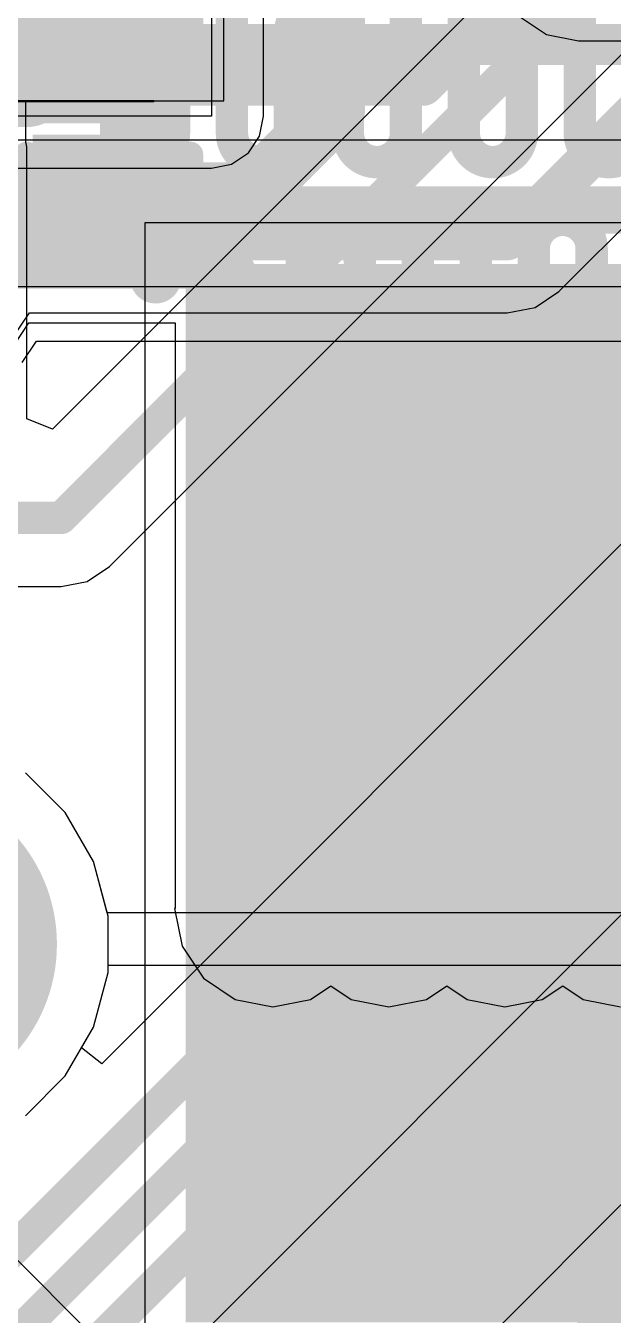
# Model space of a CAD drawing. Header units: inches. Extents: x 0 to 208, y 0 to 213.
# Drawn here: x 4.5547 to 4.6695, y 2.9167 to 3.1686 of the extents above; entities that cross this region are included whole.
import ezdxf

# ---------------------------------------------------------------- set-up
doc = ezdxf.new("R2010")
doc.units = ezdxf.units.IN
doc.header["$MEASUREMENT"] = 0
for name, color, linetype in [('Bottom Layer', 5, 'Continuous'), ('Bottom Overlay', 54, 'Continuous'), ('Bottom Paste', 16, 'Continuous'), ('Bottom Solder', 6, 'Continuous'), ('L2_GND1', 16, 'Continuous'), ('L3_SIG1', 76, 'Continuous'), ('L4_PWR', 90, 'Continuous'), ('L5_GND2', 156, 'Continuous'), ('L6_SIG2', 130, 'Continuous'), ('L7_GND3', 216, 'Continuous'), ('Pad Holes', 156, 'Continuous'), ('Top Layer', 1, 'Continuous'), ('Top Overlay', 2, 'Continuous'), ('Top Paste', 8, 'Continuous'), ('Top Solder', 216, 'Continuous')]:
    doc.layers.add(name, color=color, linetype=linetype)

# ---------------------------------------------------------------- blocks, each defined once
blk = doc.blocks.new('AS0B826_S78B_7H_8')
at = {"layer": 'Pad Holes'}
h = blk.add_hatch(color=7, dxfattribs=at)
edge = h.paths.add_edge_path()
edge.add_arc((1.61417, 0.86146), 0.03189, 0, 360)
at = {"layer": 'Top Layer'}
blk.add_hatch(color=1, dxfattribs=at).paths.add_polyline_path([(1.67323, 0.99236), (1.79134, 0.99236), (1.79134, 0.78961), (1.67323, 0.78961)])
at = {"layer": 'Top Paste'}
blk.add_hatch(color=8, dxfattribs=at).paths.add_polyline_path([(1.67323, 0.99236), (1.79134, 0.99236), (1.79134, 0.78961), (1.67323, 0.78961)])
at = {"layer": 'Top Solder'}
blk.add_hatch(color=216, dxfattribs=at).paths.add_polyline_path([(1.67123, 0.99436), (1.79334, 0.99436), (1.79334, 0.78761), (1.67123, 0.78761)])
at = {"layer": 'Top Overlay'}
for points in [[(1.58095, 1.02682, 0.01, 0.01, 0), (1.66535, 1.02682, 0.01, 0.01, 0)], [(1.66535, 0.99162, 0.01, 0.01, 0), (1.66535, 1.02682, 0.01, 0.01, 0)], [(1.63529, 1.02614, 0.0005, 0.0005, 0), (1.66489, 1.02614, 0.0005, 0.0005, 0)]]:
    blk.add_lwpolyline(points, format="xyseb", dxfattribs=at)
for points in [[(1.66285, 1.02682, 0.005, 0.005, 1), (1.66785, 1.02682, 0.005, 0.005, 1)], [(1.66285, 1.02682, 0.005, 0.005, 1), (1.66785, 1.02682, 0.005, 0.005, 1)], [(1.66476, 1.02614, 0.00025, 0.00025, 1), (1.66501, 1.02614, 0.00025, 0.00025, 1)], [(1.66285, 0.99162, 0.005, 0.005, 1), (1.66785, 0.99162, 0.005, 0.005, 1)]]:
    blk.add_lwpolyline(points, format="xyseb", close=True, dxfattribs=at)
blk = doc.blocks.new('CAP_0402_B_589')
at = {"layer": 'Bottom Layer'}
for points in [[(-0.0095, 0.0125), (-0.0095, -0.0125), (-0.0275, -0.0125), (-0.0275, 0.0125)], [(0.0275, 0.0125), (0.0275, -0.0125), (0.0095, -0.0125), (0.0095, 0.0125)]]:
    blk.add_hatch(color=5, dxfattribs=at).paths.add_polyline_path(points)
at = {"layer": 'Bottom Paste'}
for points in [[(-0.0095, 0.0125), (-0.0095, -0.0125), (-0.0275, -0.0125), (-0.0275, 0.0125)], [(0.0275, 0.0125), (0.0275, -0.0125), (0.0095, -0.0125), (0.0095, 0.0125)]]:
    blk.add_hatch(color=16, dxfattribs=at).paths.add_polyline_path(points)
at = {"layer": 'Bottom Solder'}
for points in [[(-0.00714, 0.01486), (-0.00714, -0.01486), (-0.02986, -0.01486), (-0.02986, 0.01486)], [(0.02986, 0.01486), (0.02986, -0.01486), (0.00714, -0.01486), (0.00714, 0.01486)]]:
    blk.add_hatch(color=6, dxfattribs=at).paths.add_polyline_path(points)
at = {"layer": 'Bottom Overlay'}
for points in [[(-0.031, 0.016, 0.005, 0.005, 0), (-0.011, 0.016, 0.005, 0.005, 0)], [(-0.031, 0.016, 0.005, 0.005, 0), (-0.031, -0.016, 0.005, 0.005, 0)], [(0.011, 0.016, 0.005, 0.005, 0), (0.031, 0.016, 0.005, 0.005, 0)], [(0.031, 0.016, 0.005, 0.005, 0), (0.031, -0.016, 0.005, 0.005, 0)], [(-0.031, -0.016, 0.005, 0.005, 0), (-0.011, -0.016, 0.005, 0.005, 0)], [(0.011, -0.016, 0.005, 0.005, 0), (0.031, -0.016, 0.005, 0.005, 0)]]:
    blk.add_lwpolyline(points, format="xyseb", dxfattribs=at)
for points in [[(-0.03225, 0.016, 0.0025, 0.0025, 1), (-0.02975, 0.016, 0.0025, 0.0025, 1)], [(-0.03225, 0.016, 0.0025, 0.0025, 1), (-0.02975, 0.016, 0.0025, 0.0025, 1)], [(-0.01225, 0.016, 0.0025, 0.0025, 1), (-0.00975, 0.016, 0.0025, 0.0025, 1)], [(0.00975, 0.016, 0.0025, 0.0025, 1), (0.01225, 0.016, 0.0025, 0.0025, 1)], [(0.02975, 0.016, 0.0025, 0.0025, 1), (0.03225, 0.016, 0.0025, 0.0025, 1)], [(0.02975, 0.016, 0.0025, 0.0025, 1), (0.03225, 0.016, 0.0025, 0.0025, 1)], [(-0.03225, -0.016, 0.0025, 0.0025, 1), (-0.02975, -0.016, 0.0025, 0.0025, 1)], [(-0.03225, -0.016, 0.0025, 0.0025, 1), (-0.02975, -0.016, 0.0025, 0.0025, 1)], [(-0.01225, -0.016, 0.0025, 0.0025, 1), (-0.00975, -0.016, 0.0025, 0.0025, 1)], [(0.00975, -0.016, 0.0025, 0.0025, 1), (0.01225, -0.016, 0.0025, 0.0025, 1)], [(0.02975, -0.016, 0.0025, 0.0025, 1), (0.03225, -0.016, 0.0025, 0.0025, 1)], [(0.02975, -0.016, 0.0025, 0.0025, 1), (0.03225, -0.016, 0.0025, 0.0025, 1)]]:
    blk.add_lwpolyline(points, format="xyseb", close=True, dxfattribs=at)

msp = doc.modelspace()

# ---------------------------------------------------------------- linework, layer by layer
at = {"layer": 'Bottom Layer'}
for p, q in [((4.67494, 3.20483), (4.55992, 3.08981)), ((4.57109, 3.06301), (4.71089, 3.20281)), ((4.59339, 3.15399), (4.59339, 3.19199)), ((4.55473, 3.14598), (4.55473, 3.15399)), ((4.55473, 3.15399), (4.59339, 3.15399)), ((4.55492, 3.14499), (4.55473, 3.14598)), ((4.55492, 3.09188), (4.55492, 3.14499)), ((4.55992, 3.08981), (4.55492, 3.09188)), ((4.56673, 3.0601), (4.57109, 3.06301)), ((4.51752, 3.05908), (4.5616, 3.05908)), ((4.5616, 3.05908), (4.56673, 3.0601)), ((4.56243, 3.01493), (4.55463, 3.02273)), ((4.56795, 3.00538), (4.56243, 3.01493)), ((4.5708, 2.99473), (4.56795, 3.00538)), ((4.5708, 2.9837), (4.5708, 2.99473)), ((4.56795, 2.97304), (4.5708, 2.9837)), ((4.56243, 2.96349), (4.56795, 2.97304)), ((4.55463, 2.95569), (4.56243, 2.96349))]:
    msp.add_line(p, q, dxfattribs=at)
for points in [[(4.5616, 3.0725, 0.00633, 0.00633, 0), (4.83636, 3.34726, 0.00633, 0.00633, 0)], [(4.615, 3.152, 0.012, 0.012, 0), (4.615, 3.19462, 0.012, 0.012, 0)], [(4.59899, 3.13599, 0.012, 0.012, 0), (4.615, 3.152, 0.012, 0.012, 0)], [(4.57089, 3.13599, 0.012, 0.012, 0), (4.59899, 3.13599, 0.012, 0.012, 0)], [(4.47107, 3.0725, 0.00633, 0.00633, 0), (4.5616, 3.0725, 0.00633, 0.00633, 0)]]:
    msp.add_lwpolyline(points, format="xyseb", dxfattribs=at)
for points in [[(4.612, 3.152, 0.006, 0.006, 1), (4.618, 3.152, 0.006, 0.006, 1)], [(4.612, 3.152, 0.006, 0.006, 1), (4.618, 3.152, 0.006, 0.006, 1)], [(4.56789, 3.13599, 0.006, 0.006, 1), (4.57389, 3.13599, 0.006, 0.006, 1)], [(4.59599, 3.13599, 0.006, 0.006, 1), (4.60199, 3.13599, 0.006, 0.006, 1)], [(4.59599, 3.13599, 0.006, 0.006, 1), (4.60199, 3.13599, 0.006, 0.006, 1)], [(4.56001, 3.0725, 0.00316, 0.00316, 1), (4.56318, 3.0725, 0.00316, 0.00316, 1)], [(4.56001, 3.0725, 0.00316, 0.00316, 1), (4.56318, 3.0725, 0.00316, 0.00316, 1)]]:
    msp.add_lwpolyline(points, format="xyseb", close=True, dxfattribs=at)
at = {"layer": 'L2_GND1'}
for p, q in [((4.78723, 3.18352), (4.56959, 2.96588)), ((4.65891, 3.11673), (4.69488, 3.1527)), ((4.65428, 3.11363), (4.65891, 3.11673)), ((4.64882, 3.11254), (4.65428, 3.11363)), ((4.55207, 3.10754), (4.55541, 3.11254)), ((4.55541, 3.11254), (4.64882, 3.11254)), ((4.64882, 3.11254), (4.64882, 3.11254)), ((4.52993, 2.85385), (4.73638, 3.0603)), ((4.56243, 3.01493), (4.55463, 3.02273)), ((4.56795, 3.00538), (4.56243, 3.01493)), ((4.5708, 2.99473), (4.56795, 3.00538)), ((4.5708, 2.9837), (4.5708, 2.99473)), ((4.56795, 2.97304), (4.5708, 2.9837)), ((4.56559, 2.96895), (4.56795, 2.97304)), ((4.56959, 2.96588), (4.56559, 2.96895))]:
    msp.add_line(p, q, dxfattribs=at)
for points in [[(4.52969, 2.907, 0.00633, 0.00633, 0), (4.90469, 3.282, 0.00633, 0.00633, 0)], [(4.50589, 2.866, 0.00633, 0.00633, 0), (4.90889, 3.269, 0.00633, 0.00633, 0)], [(4.51093, 2.85384, 0.00633, 0.00633, 0), (4.91477, 3.25767, 0.00633, 0.00633, 0)], [(4.63237, 3.157, 0.008, 0.008, 0), (4.64972, 3.17436, 0.008, 0.008, 0)], [(4.64882, 3.12682, 0.008, 0.008, 0), (4.68479, 3.16279, 0.008, 0.008, 0)], [(4.107, 3.157, 0.008, 0.008, 0), (4.63237, 3.157, 0.008, 0.008, 0)], [(3.78987, 3.12682, 0.008, 0.008, 0), (4.64882, 3.12682, 0.008, 0.008, 0)]]:
    msp.add_lwpolyline(points, format="xyseb", dxfattribs=at)
for points in [[(4.63037, 3.157, 0.004, 0.004, 1), (4.63437, 3.157, 0.004, 0.004, 1)], [(4.63037, 3.157, 0.004, 0.004, 1), (4.63437, 3.157, 0.004, 0.004, 1)], [(4.64682, 3.12682, 0.004, 0.004, 1), (4.65082, 3.12682, 0.004, 0.004, 1)], [(4.64682, 3.12682, 0.004, 0.004, 1), (4.65082, 3.12682, 0.004, 0.004, 1)]]:
    msp.add_lwpolyline(points, format="xyseb", close=True, dxfattribs=at)
at = {"layer": 'L3_SIG1'}
for p, q in [((4.591, 3.23598), (4.591, 3.151)), ((4.6012, 3.151), (4.6012, 3.23598)), ((4.591, 3.151), (4.13806, 3.151)), ((4.60042, 3.1471), (4.6012, 3.151)), ((4.59821, 3.14379), (4.60042, 3.1471)), ((4.5949, 3.14158), (4.59821, 3.14379)), ((4.591, 3.1408), (4.5949, 3.14158)), ((4.13806, 3.1408), (4.591, 3.1408)), ((4.56243, 3.01493), (4.55463, 3.02273)), ((4.56795, 3.00538), (4.56243, 3.01493)), ((4.5708, 2.99473), (4.56795, 3.00538)), ((4.5708, 2.9837), (4.5708, 2.99473)), ((4.56795, 2.97304), (4.5708, 2.9837)), ((4.56243, 2.96349), (4.56795, 2.97304)), ((4.55463, 2.95569), (4.56243, 2.96349))]:
    msp.add_line(p, q, dxfattribs=at)
at = {"layer": 'L4_PWR'}
for p, q in [((4.56243, 3.01493), (4.55463, 3.02273)), ((4.56795, 3.00538), (4.56243, 3.01493)), ((4.57064, 2.99535), (4.56795, 3.00538)), ((4.80493, 2.99535), (4.57064, 2.99535)), ((4.5708, 2.9837), (4.5708, 2.98515)), ((4.5708, 2.98515), (4.80493, 2.98515)), ((4.56795, 2.97304), (4.5708, 2.9837)), ((4.56243, 2.96349), (4.56795, 2.97304)), ((4.55463, 2.95569), (4.56243, 2.96349))]:
    msp.add_line(p, q, dxfattribs=at)
at = {"layer": 'L5_GND2'}
for p, q in [((5.26551, 3.14627), (3.736, 3.14627)), ((4.55087, 3.11773), (5.15032, 3.11773)), ((4.56243, 3.01493), (4.55463, 3.02273)), ((4.56795, 3.00538), (4.56243, 3.01493)), ((4.5708, 2.99473), (4.56795, 3.00538)), ((4.5708, 2.9837), (4.5708, 2.99473)), ((4.56795, 2.97304), (4.5708, 2.9837)), ((4.56243, 2.96349), (4.56795, 2.97304)), ((4.55463, 2.95569), (4.56243, 2.96349))]:
    msp.add_line(p, q, dxfattribs=at)
msp.add_lwpolyline([(3.736, 3.132, 0.008, 0.008, 0), (5.34683, 3.132, 0.008, 0.008, 0)], format="xyseb", dxfattribs=at)
at = {"layer": 'L6_SIG2'}
for p, q in [((4.55254, 3.10642), (4.55531, 3.11058)), ((4.55531, 3.11058), (4.58392, 3.11058)), ((4.58392, 3.11058), (4.58392, 2.99617)), ((4.56243, 3.01493), (4.55463, 3.02273)), ((4.56795, 3.00538), (4.56243, 3.01493)), ((4.5708, 2.99473), (4.56795, 3.00538)), ((4.58392, 2.99617), (4.58381, 2.99617)), ((4.58381, 2.99617), (4.58527, 2.98883)), ((4.5708, 2.9837), (4.5708, 2.99473)), ((4.58527, 2.98883), (4.58943, 2.9826)), ((4.56795, 2.97304), (4.5708, 2.9837)), ((4.58943, 2.9826), (4.59566, 2.97843)), ((4.61035, 2.97843), (4.61433, 2.9811)), ((4.61433, 2.9811), (4.61832, 2.97843)), ((4.63301, 2.97843), (4.63699, 2.9811)), ((4.63699, 2.9811), (4.64098, 2.97843)), ((4.65567, 2.97843), (4.65965, 2.9811)), ((4.65965, 2.9811), (4.66364, 2.97843)), ((4.59566, 2.97843), (4.603, 2.97697)), ((4.603, 2.97697), (4.61035, 2.97843)), ((4.61832, 2.97843), (4.62566, 2.97697)), ((4.62566, 2.97697), (4.63301, 2.97843)), ((4.64098, 2.97843), (4.64832, 2.97697)), ((4.64832, 2.97697), (4.65567, 2.97843)), ((4.66364, 2.97843), (4.67098, 2.97697)), ((4.56243, 2.96349), (4.56795, 2.97304)), ((4.55463, 2.95569), (4.56243, 2.96349))]:
    msp.add_line(p, q, dxfattribs=at)
for points in [[(4.56102, 3.15833, 0.00633, 0.00633, 0), (4.56102, 3.17665, 0.00633, 0.00633, 0)], [(4.57235, 3.14766, 0.00633, 0.00633, 0), (4.57235, 3.17665, 0.00633, 0.00633, 0)], [(4.58368, 3.14766, 0.00633, 0.00633, 0), (4.58368, 3.17665, 0.00633, 0.00633, 0)], [(4.59501, 3.14766, 0.00633, 0.00633, 0), (4.59501, 3.17665, 0.00633, 0.00633, 0)], [(4.65166, 3.14766, 0.00633, 0.00633, 0), (4.65166, 3.17665, 0.00633, 0.00633, 0)], [(4.66299, 3.14766, 0.00633, 0.00633, 0), (4.66299, 3.17665, 0.00633, 0.00633, 0)], [(4.60634, 3.16717, 0.00633, 0.00633, -1), (4.61767, 3.16717, 0.00633, 0.00633, 0)], [(4.629, 3.14766, 0.00633, 0.00633, 0), (4.629, 3.17226, 0.00633, 0.00633, 0)], [(4.64033, 3.14766, 0.00633, 0.00633, 0), (4.64033, 3.17226, 0.00633, 0.00633, 0)], [(4.60634, 3.14766, 0.00633, 0.00633, 0), (4.60634, 3.16717, 0.00633, 0.00633, 0)], [(4.61767, 3.14766, 0.00633, 0.00633, 0), (4.61767, 3.16717, 0.00633, 0.00633, 0)], [(4.56102, 3.15833, 0.00633, 0.00633, -0.414214), (4.55469, 3.152, 0.00633, 0.00633, 0)], [(4.55152, 3.152, 0.00633, 0.00633, 0), (4.55469, 3.152, 0.00633, 0.00633, 0)], [(4.58368, 3.14766, 0.00633, 0.00633, -1), (4.57235, 3.14766, 0.00633, 0.00633, 0)], [(4.60634, 3.14766, 0.00633, 0.00633, -1), (4.59501, 3.14766, 0.00633, 0.00633, 0)], [(4.629, 3.14766, 0.00633, 0.00633, -1), (4.61767, 3.14766, 0.00633, 0.00633, 0)], [(4.65166, 3.14766, 0.00633, 0.00633, -1), (4.64033, 3.14766, 0.00633, 0.00633, 0)], [(4.67432, 3.14766, 0.00633, 0.00633, -1), (4.66299, 3.14766, 0.00633, 0.00633, 0)], [(4.60867, 3.12505, 0.00633, 0.00633, -1), (4.62, 3.12505, 0.00633, 0.00633, 0)], [(4.63133, 3.12505, 0.00633, 0.00633, -1), (4.64266, 3.12505, 0.00633, 0.00633, 0)], [(4.65399, 3.12506, 0.00633, 0.00633, -1), (4.66532, 3.12506, 0.00633, 0.00633, 0)], [(4.51204, 3.124, 0.00633, 0.00633, 0), (4.57651, 3.124, 0.00633, 0.00633, 0)], [(4.57651, 3.124, 0.00633, 0.00633, 0), (4.59101, 3.124, 0.00633, 0.00633, 0)], [(4.59101, 3.124, 0.00633, 0.00633, -0.414214), (4.59734, 3.11767, 0.00633, 0.00633, 0)], [(4.60867, 2.99617, 0.00633, 0.00633, 0), (4.60867, 3.12505, 0.00633, 0.00633, 0)], [(4.62, 2.99617, 0.00633, 0.00633, 0), (4.62, 3.12505, 0.00633, 0.00633, 0)], [(4.63133, 2.99617, 0.00633, 0.00633, 0), (4.63133, 3.12505, 0.00633, 0.00633, 0)], [(4.64266, 2.99617, 0.00633, 0.00633, 0), (4.64266, 3.12505, 0.00633, 0.00633, 0)], [(4.65399, 2.99617, 0.00633, 0.00633, 0), (4.65399, 3.12506, 0.00633, 0.00633, 0)], [(4.66532, 2.99617, 0.00633, 0.00633, 0), (4.66532, 3.12506, 0.00633, 0.00633, 0)], [(4.59734, 2.99617, 0.00633, 0.00633, 0), (4.59734, 3.11767, 0.00633, 0.00633, 0)], [(4.60867, 2.99617, 0.00633, 0.00633, -1), (4.59734, 2.99617, 0.00633, 0.00633, 0)], [(4.63133, 2.99617, 0.00633, 0.00633, -1), (4.62, 2.99617, 0.00633, 0.00633, 0)], [(4.65399, 2.99617, 0.00633, 0.00633, -1), (4.64266, 2.99617, 0.00633, 0.00633, 0)], [(4.67665, 2.99617, 0.00633, 0.00633, -1), (4.66532, 2.99617, 0.00633, 0.00633, 0)]]:
    msp.add_lwpolyline(points, format="xyseb", dxfattribs=at)
for points in [[(4.60476, 3.16717, 0.00316, 0.00316, 1), (4.60792, 3.16717, 0.00316, 0.00316, 1)], [(4.60476, 3.16717, 0.00316, 0.00316, 1), (4.60792, 3.16717, 0.00316, 0.00316, 1)], [(4.61609, 3.16717, 0.00316, 0.00316, 1), (4.61925, 3.16717, 0.00316, 0.00316, 1)], [(4.61609, 3.16717, 0.00316, 0.00316, 1), (4.61925, 3.16717, 0.00316, 0.00316, 1)], [(4.55944, 3.15833, 0.00316, 0.00316, 1), (4.5626, 3.15833, 0.00316, 0.00316, 1)], [(4.55944, 3.15833, 0.00316, 0.00316, 1), (4.5626, 3.15833, 0.00316, 0.00316, 1)], [(4.55311, 3.152, 0.00316, 0.00316, 1), (4.55627, 3.152, 0.00316, 0.00316, 1)], [(4.55311, 3.152, 0.00316, 0.00316, 1), (4.55627, 3.152, 0.00316, 0.00316, 1)], [(4.57077, 3.14766, 0.00316, 0.00316, 1), (4.57393, 3.14766, 0.00316, 0.00316, 1)], [(4.57077, 3.14766, 0.00316, 0.00316, 1), (4.57393, 3.14766, 0.00316, 0.00316, 1)], [(4.5821, 3.14766, 0.00316, 0.00316, 1), (4.58526, 3.14766, 0.00316, 0.00316, 1)], [(4.5821, 3.14766, 0.00316, 0.00316, 1), (4.58526, 3.14766, 0.00316, 0.00316, 1)], [(4.59343, 3.14766, 0.00316, 0.00316, 1), (4.59659, 3.14766, 0.00316, 0.00316, 1)], [(4.59343, 3.14766, 0.00316, 0.00316, 1), (4.59659, 3.14766, 0.00316, 0.00316, 1)], [(4.60476, 3.14766, 0.00316, 0.00316, 1), (4.60792, 3.14766, 0.00316, 0.00316, 1)], [(4.60476, 3.14766, 0.00316, 0.00316, 1), (4.60792, 3.14766, 0.00316, 0.00316, 1)], [(4.61609, 3.14766, 0.00316, 0.00316, 1), (4.61925, 3.14766, 0.00316, 0.00316, 1)], [(4.61609, 3.14766, 0.00316, 0.00316, 1), (4.61925, 3.14766, 0.00316, 0.00316, 1)], [(4.62742, 3.14766, 0.00316, 0.00316, 1), (4.63058, 3.14766, 0.00316, 0.00316, 1)], [(4.62742, 3.14766, 0.00316, 0.00316, 1), (4.63058, 3.14766, 0.00316, 0.00316, 1)], [(4.63875, 3.14766, 0.00316, 0.00316, 1), (4.64191, 3.14766, 0.00316, 0.00316, 1)], [(4.63875, 3.14766, 0.00316, 0.00316, 1), (4.64191, 3.14766, 0.00316, 0.00316, 1)], [(4.65008, 3.14766, 0.00316, 0.00316, 1), (4.65324, 3.14766, 0.00316, 0.00316, 1)], [(4.65008, 3.14766, 0.00316, 0.00316, 1), (4.65324, 3.14766, 0.00316, 0.00316, 1)], [(4.66141, 3.14766, 0.00316, 0.00316, 1), (4.66457, 3.14766, 0.00316, 0.00316, 1)], [(4.66141, 3.14766, 0.00316, 0.00316, 1), (4.66457, 3.14766, 0.00316, 0.00316, 1)], [(4.57493, 3.124, 0.00316, 0.00316, 1), (4.5781, 3.124, 0.00316, 0.00316, 1)], [(4.57493, 3.124, 0.00316, 0.00316, 1), (4.5781, 3.124, 0.00316, 0.00316, 1)], [(4.58943, 3.124, 0.00316, 0.00316, 1), (4.59259, 3.124, 0.00316, 0.00316, 1)], [(4.58943, 3.124, 0.00316, 0.00316, 1), (4.59259, 3.124, 0.00316, 0.00316, 1)], [(4.60709, 3.12505, 0.00316, 0.00316, 1), (4.61025, 3.12505, 0.00316, 0.00316, 1)], [(4.60709, 3.12505, 0.00316, 0.00316, 1), (4.61025, 3.12505, 0.00316, 0.00316, 1)], [(4.61842, 3.12505, 0.00316, 0.00316, 1), (4.62158, 3.12505, 0.00316, 0.00316, 1)], [(4.61842, 3.12505, 0.00316, 0.00316, 1), (4.62158, 3.12505, 0.00316, 0.00316, 1)], [(4.62975, 3.12505, 0.00316, 0.00316, 1), (4.63291, 3.12505, 0.00316, 0.00316, 1)], [(4.62975, 3.12505, 0.00316, 0.00316, 1), (4.63291, 3.12505, 0.00316, 0.00316, 1)], [(4.64108, 3.12505, 0.00316, 0.00316, 1), (4.64424, 3.12505, 0.00316, 0.00316, 1)], [(4.64108, 3.12505, 0.00316, 0.00316, 1), (4.64424, 3.12505, 0.00316, 0.00316, 1)], [(4.65241, 3.12506, 0.00316, 0.00316, 1), (4.65557, 3.12506, 0.00316, 0.00316, 1)], [(4.65241, 3.12506, 0.00316, 0.00316, 1), (4.65557, 3.12506, 0.00316, 0.00316, 1)], [(4.66374, 3.12506, 0.00316, 0.00316, 1), (4.6669, 3.12506, 0.00316, 0.00316, 1)], [(4.66374, 3.12506, 0.00316, 0.00316, 1), (4.6669, 3.12506, 0.00316, 0.00316, 1)], [(4.59576, 3.11767, 0.00316, 0.00316, 1), (4.59892, 3.11767, 0.00316, 0.00316, 1)], [(4.59576, 3.11767, 0.00316, 0.00316, 1), (4.59892, 3.11767, 0.00316, 0.00316, 1)], [(4.59576, 2.99617, 0.00316, 0.00316, 1), (4.59892, 2.99617, 0.00316, 0.00316, 1)], [(4.59576, 2.99617, 0.00316, 0.00316, 1), (4.59892, 2.99617, 0.00316, 0.00316, 1)], [(4.60709, 2.99617, 0.00316, 0.00316, 1), (4.61025, 2.99617, 0.00316, 0.00316, 1)], [(4.60709, 2.99617, 0.00316, 0.00316, 1), (4.61025, 2.99617, 0.00316, 0.00316, 1)], [(4.61842, 2.99617, 0.00316, 0.00316, 1), (4.62158, 2.99617, 0.00316, 0.00316, 1)], [(4.61842, 2.99617, 0.00316, 0.00316, 1), (4.62158, 2.99617, 0.00316, 0.00316, 1)], [(4.62975, 2.99617, 0.00316, 0.00316, 1), (4.63291, 2.99617, 0.00316, 0.00316, 1)], [(4.62975, 2.99617, 0.00316, 0.00316, 1), (4.63291, 2.99617, 0.00316, 0.00316, 1)], [(4.64108, 2.99617, 0.00316, 0.00316, 1), (4.64424, 2.99617, 0.00316, 0.00316, 1)], [(4.64108, 2.99617, 0.00316, 0.00316, 1), (4.64424, 2.99617, 0.00316, 0.00316, 1)], [(4.65241, 2.99617, 0.00316, 0.00316, 1), (4.65557, 2.99617, 0.00316, 0.00316, 1)], [(4.65241, 2.99617, 0.00316, 0.00316, 1), (4.65557, 2.99617, 0.00316, 0.00316, 1)], [(4.66374, 2.99617, 0.00316, 0.00316, 1), (4.6669, 2.99617, 0.00316, 0.00316, 1)], [(4.66374, 2.99617, 0.00316, 0.00316, 1), (4.6669, 2.99617, 0.00316, 0.00316, 1)]]:
    msp.add_lwpolyline(points, format="xyseb", close=True, dxfattribs=at)
at = {"layer": 'L7_GND3'}
for p, q in [((4.55401, 3.10287), (4.55678, 3.10702)), ((4.55678, 3.10702), (4.78613, 3.10702)), ((4.56243, 3.01493), (4.55463, 3.02273)), ((4.56795, 3.00538), (4.56243, 3.01493)), ((4.5708, 2.99473), (4.56795, 3.00538)), ((4.72879, 2.99609), (4.61797, 2.88527)), ((4.5708, 2.9837), (4.5708, 2.99473)), ((4.56795, 2.97304), (4.5708, 2.9837)), ((4.56243, 2.96349), (4.56795, 2.97304)), ((4.55463, 2.95569), (4.56243, 2.96349))]:
    msp.add_line(p, q, dxfattribs=at)
for points in [[(4.143, 3.165, 0.008, 0.008, 0), (4.78253, 3.165, 0.008, 0.008, 0)], [(3.53987, 3.13526, 0.004, 0.004, 0), (4.72672, 3.13526, 0.004, 0.004, 0)], [(3.46511, 3.11926, 0.004, 0.004, 0), (4.72672, 3.11926, 0.004, 0.004, 0)], [(4.62388, 2.871, 0.008, 0.008, 0), (4.73888, 2.986, 0.008, 0.008, 0)]]:
    msp.add_lwpolyline(points, format="xyseb", dxfattribs=at)
at = {"layer": 'Top Layer'}
for p, q in [((4.65118, 3.17046), (4.65647, 3.16693)), ((4.65647, 3.16693), (4.66271, 3.16569)), ((4.66271, 3.16569), (4.70918, 3.16569)), ((4.71608, 3.13012), (4.57797, 3.13012)), ((4.57797, 3.13012), (4.57797, 2.91159)), ((4.56243, 3.01493), (4.55463, 3.02273)), ((4.56795, 3.00538), (4.56243, 3.01493)), ((4.5708, 2.99473), (4.56795, 3.00538)), ((4.5708, 2.9837), (4.5708, 2.99473)), ((4.56795, 2.97304), (4.5708, 2.9837)), ((4.56243, 2.96349), (4.56795, 2.97304)), ((4.55463, 2.95569), (4.56243, 2.96349)), ((4.57297, 2.9076), (4.54987, 2.93069))]:
    msp.add_line(p, q, dxfattribs=at)

# ---------------------------------------------------------------- block references
at = {"rotation": 90}
msp.add_blockref('CAP_0402_B_589', (4.57089, 3.15449), dxfattribs=at)
msp.add_blockref('AS0B826_S78B_7H_8', (2.91474, 2.12776))

doc.saveas('drawing.dxf')
